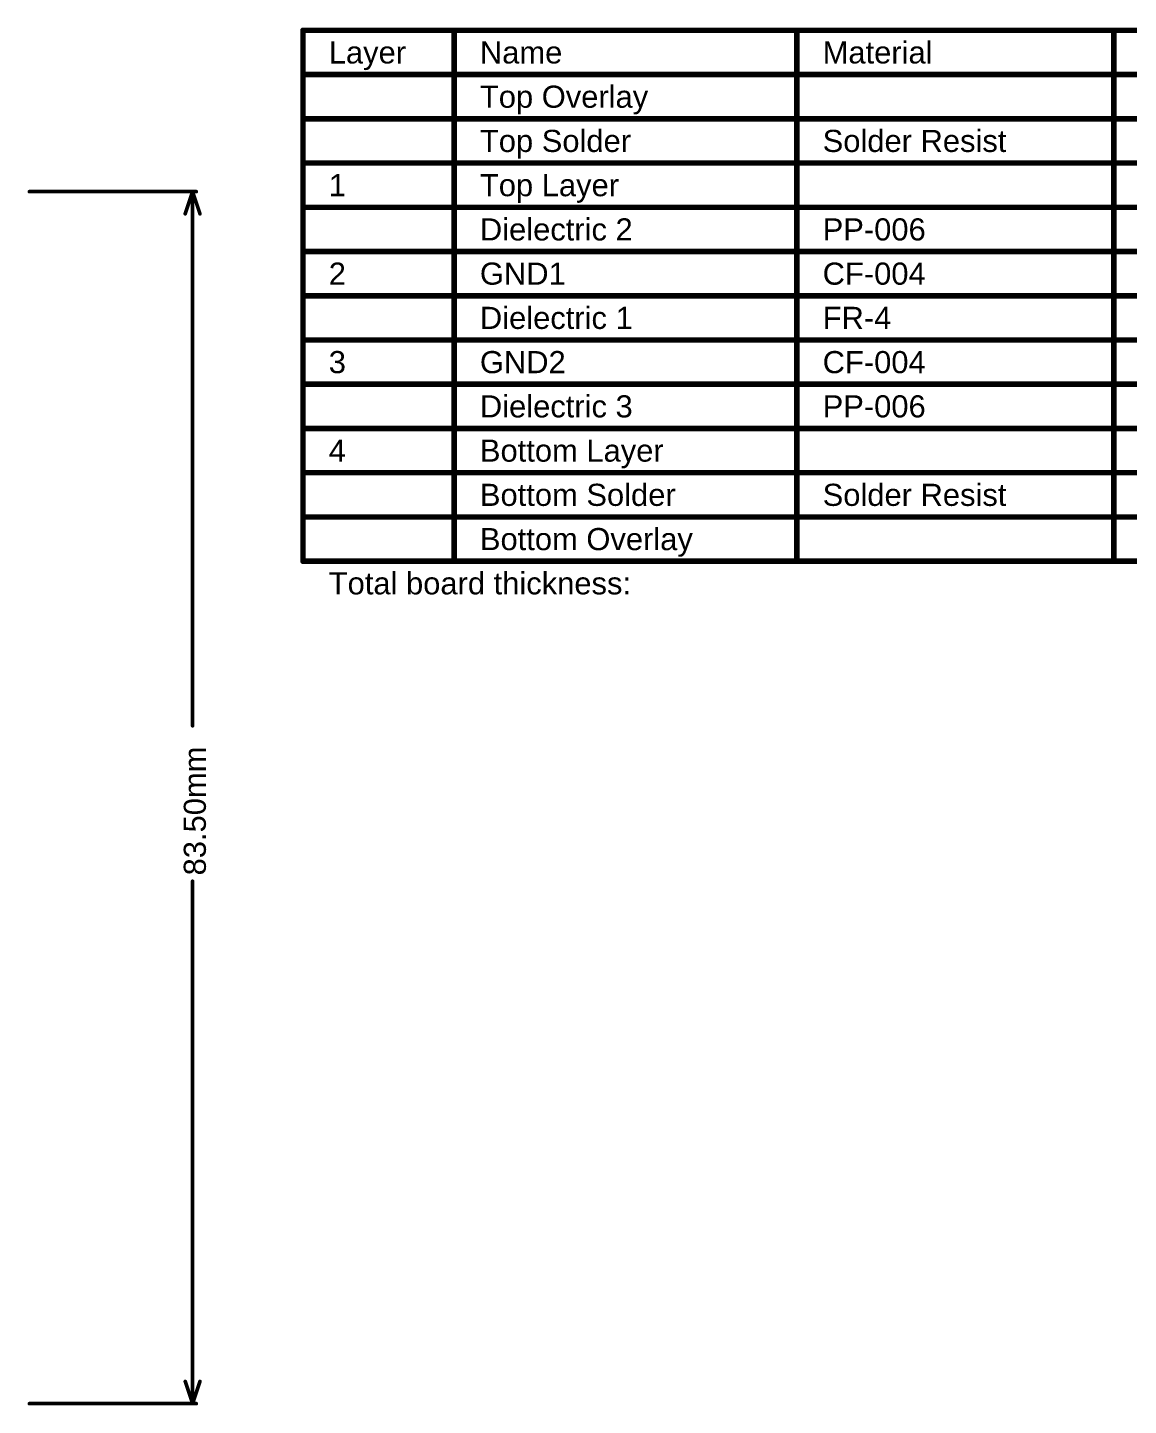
# Model space of a CAD drawing. Header units: inches. Extents: x 0 to 35.2, y -0.7 to 15.9.
# Drawn here: x 2.553 to 5.539, y -0.005 to 3.732 of the extents above; entities that cross this region are included whole.
import ezdxf

# ---------------------------------------------------------------- set-up
doc = ezdxf.new("R2010")
doc.units = ezdxf.units.IN
doc.header["$MEASUREMENT"] = 0
doc.layers.add('Dimensions', color=6, linetype='Continuous')
doc.layers.add('Mechanical 3', color=76, linetype='Continuous')
doc.styles.add('Arial', font='', dxfattribs={"height": 0.2})
doc.styles.get('Arial').set_extended_font_data('Arial')

msp = doc.modelspace()

# ---------------------------------------------------------------- linework, layer by layer
at = {"layer": 'Dimensions'}
for points in [[(2.5583, 3.2874, 0.01, 0.01, 0), (3.011, 3.2874, 0.01, 0.01, 0)], [(2.981, 3.2274, 0.01, 0.01, 0), (3.001, 3.2874, 0.01, 0.01, 0)], [(3.001, 3.2874, 0.01, 0.01, 0), (3.021, 3.2274, 0.01, 0.01, 0)], [(3.001, 1.8386, 0.01, 0.01, 0), (3.001, 3.2874, 0.01, 0.01, 0)], [(3.001, 0, 0.01, 0.01, 0), (3.001, 1.4168, 0.01, 0.01, 0)], [(2.981, 0.06, 0.01, 0.01, 0), (3.001, 0, 0.01, 0.01, 0)], [(3.001, 0, 0.01, 0.01, 0), (3.021, 0.06, 0.01, 0.01, 0)], [(2.5583, 0, 0.01, 0.01, 0), (3.011, 0, 0.01, 0.01, 0)]]:
    msp.add_lwpolyline(points, format="xyseb", dxfattribs=at)
for points in [[(2.5558, 3.2874, 0.005, 0.005, 1), (2.5608, 3.2874, 0.005, 0.005, 1)], [(2.9985, 3.2874, 0.005, 0.005, 1), (3.0035, 3.2874, 0.005, 0.005, 1)], [(2.9985, 3.2874, 0.005, 0.005, 1), (3.0035, 3.2874, 0.005, 0.005, 1)], [(2.9985, 3.2874, 0.005, 0.005, 1), (3.0035, 3.2874, 0.005, 0.005, 1)], [(3.0085, 3.2874, 0.005, 0.005, 1), (3.0135, 3.2874, 0.005, 0.005, 1)], [(2.9785, 3.2274, 0.005, 0.005, 1), (2.9835, 3.2274, 0.005, 0.005, 1)], [(3.0185, 3.2274, 0.005, 0.005, 1), (3.0235, 3.2274, 0.005, 0.005, 1)], [(2.9985, 1.8386, 0.005, 0.005, 1), (3.0035, 1.8386, 0.005, 0.005, 1)], [(2.9985, 1.4168, 0.005, 0.005, 1), (3.0035, 1.4168, 0.005, 0.005, 1)], [(2.9785, 0.06, 0.005, 0.005, 1), (2.9835, 0.06, 0.005, 0.005, 1)], [(3.0185, 0.06, 0.005, 0.005, 1), (3.0235, 0.06, 0.005, 0.005, 1)], [(2.5558, 0, 0.005, 0.005, 1), (2.5608, 0, 0.005, 0.005, 1)], [(2.9985, 0, 0.005, 0.005, 1), (3.0035, 0, 0.005, 0.005, 1)], [(2.9985, 0, 0.005, 0.005, 1), (3.0035, 0, 0.005, 0.005, 1)], [(2.9985, 0, 0.005, 0.005, 1), (3.0035, 0, 0.005, 0.005, 1)], [(3.0085, 0, 0.005, 0.005, 1), (3.0135, 0, 0.005, 0.005, 1)]]:
    msp.add_lwpolyline(points, format="xyseb", close=True, dxfattribs=at)
at = {"layer": 'Mechanical 3'}
for points in [[(3.3003, 3.725, 0.015, 0.015, 0), (7.8391, 3.725, 0.015, 0.015, 0)], [(3.3003, 2.285, 0.015, 0.015, 0), (3.3003, 3.725, 0.015, 0.015, 0)], [(3.7103, 2.285, 0.015, 0.015, 0), (3.7103, 3.725, 0.015, 0.015, 0)], [(4.64, 2.285, 0.015, 0.015, 0), (4.64, 3.725, 0.015, 0.015, 0)], [(5.4998, 2.285, 0.015, 0.015, 0), (5.4998, 3.725, 0.015, 0.015, 0)], [(3.3003, 3.605, 0.015, 0.015, 0), (7.8391, 3.605, 0.015, 0.015, 0)], [(3.3003, 3.485, 0.015, 0.015, 0), (3.7103, 3.485, 0.015, 0.015, 0)], [(3.7103, 3.485, 0.015, 0.015, 0), (4.64, 3.485, 0.015, 0.015, 0)], [(4.64, 3.485, 0.015, 0.015, 0), (5.4998, 3.485, 0.015, 0.015, 0)], [(5.4998, 3.485, 0.015, 0.015, 0), (6.1496, 3.485, 0.015, 0.015, 0)], [(3.3003, 3.365, 0.015, 0.015, 0), (3.7103, 3.365, 0.015, 0.015, 0)], [(3.7103, 3.365, 0.015, 0.015, 0), (4.64, 3.365, 0.015, 0.015, 0)], [(4.64, 3.365, 0.015, 0.015, 0), (5.4998, 3.365, 0.015, 0.015, 0)], [(5.4998, 3.365, 0.015, 0.015, 0), (6.1496, 3.365, 0.015, 0.015, 0)], [(3.3003, 3.245, 0.015, 0.015, 0), (3.7103, 3.245, 0.015, 0.015, 0)], [(3.7103, 3.245, 0.015, 0.015, 0), (4.64, 3.245, 0.015, 0.015, 0)], [(4.64, 3.245, 0.015, 0.015, 0), (5.4998, 3.245, 0.015, 0.015, 0)], [(5.4998, 3.245, 0.015, 0.015, 0), (6.1496, 3.245, 0.015, 0.015, 0)], [(3.3003, 3.125, 0.015, 0.015, 0), (3.7103, 3.125, 0.015, 0.015, 0)], [(3.7103, 3.125, 0.015, 0.015, 0), (4.64, 3.125, 0.015, 0.015, 0)], [(4.64, 3.125, 0.015, 0.015, 0), (5.4998, 3.125, 0.015, 0.015, 0)], [(5.4998, 3.125, 0.015, 0.015, 0), (6.1496, 3.125, 0.015, 0.015, 0)], [(3.3003, 3.005, 0.015, 0.015, 0), (3.7103, 3.005, 0.015, 0.015, 0)], [(3.7103, 3.005, 0.015, 0.015, 0), (4.64, 3.005, 0.015, 0.015, 0)], [(4.64, 3.005, 0.015, 0.015, 0), (5.4998, 3.005, 0.015, 0.015, 0)], [(5.4998, 3.005, 0.015, 0.015, 0), (6.1496, 3.005, 0.015, 0.015, 0)], [(3.3003, 2.885, 0.015, 0.015, 0), (3.7103, 2.885, 0.015, 0.015, 0)], [(3.7103, 2.885, 0.015, 0.015, 0), (4.64, 2.885, 0.015, 0.015, 0)], [(4.64, 2.885, 0.015, 0.015, 0), (5.4998, 2.885, 0.015, 0.015, 0)], [(5.4998, 2.885, 0.015, 0.015, 0), (6.1496, 2.885, 0.015, 0.015, 0)], [(3.3003, 2.765, 0.015, 0.015, 0), (3.7103, 2.765, 0.015, 0.015, 0)], [(3.7103, 2.765, 0.015, 0.015, 0), (4.64, 2.765, 0.015, 0.015, 0)], [(4.64, 2.765, 0.015, 0.015, 0), (5.4998, 2.765, 0.015, 0.015, 0)], [(5.4998, 2.765, 0.015, 0.015, 0), (6.1496, 2.765, 0.015, 0.015, 0)], [(3.3003, 2.645, 0.015, 0.015, 0), (3.7103, 2.645, 0.015, 0.015, 0)], [(3.7103, 2.645, 0.015, 0.015, 0), (4.64, 2.645, 0.015, 0.015, 0)], [(4.64, 2.645, 0.015, 0.015, 0), (5.4998, 2.645, 0.015, 0.015, 0)], [(5.4998, 2.645, 0.015, 0.015, 0), (6.1496, 2.645, 0.015, 0.015, 0)], [(3.3003, 2.525, 0.015, 0.015, 0), (3.7103, 2.525, 0.015, 0.015, 0)], [(3.7103, 2.525, 0.015, 0.015, 0), (4.64, 2.525, 0.015, 0.015, 0)], [(4.64, 2.525, 0.015, 0.015, 0), (5.4998, 2.525, 0.015, 0.015, 0)], [(5.4998, 2.525, 0.015, 0.015, 0), (6.1496, 2.525, 0.015, 0.015, 0)], [(3.3003, 2.405, 0.015, 0.015, 0), (3.7103, 2.405, 0.015, 0.015, 0)], [(3.7103, 2.405, 0.015, 0.015, 0), (4.64, 2.405, 0.015, 0.015, 0)], [(4.64, 2.405, 0.015, 0.015, 0), (5.4998, 2.405, 0.015, 0.015, 0)], [(5.4998, 2.405, 0.015, 0.015, 0), (6.1496, 2.405, 0.015, 0.015, 0)], [(3.3003, 2.285, 0.015, 0.015, 0), (3.7103, 2.285, 0.015, 0.015, 0)], [(3.7103, 2.285, 0.015, 0.015, 0), (4.64, 2.285, 0.015, 0.015, 0)], [(4.64, 2.285, 0.015, 0.015, 0), (5.4998, 2.285, 0.015, 0.015, 0)], [(5.4998, 2.285, 0.015, 0.015, 0), (6.1496, 2.285, 0.015, 0.015, 0)]]:
    msp.add_lwpolyline(points, format="xyseb", dxfattribs=at)
for points in [[(3.2966, 3.725, 0.0075, 0.0075, 1), (3.3041, 3.725, 0.0075, 0.0075, 1)], [(3.2966, 3.725, 0.0075, 0.0075, 1), (3.3041, 3.725, 0.0075, 0.0075, 1)], [(3.7065, 3.725, 0.0075, 0.0075, 1), (3.714, 3.725, 0.0075, 0.0075, 1)], [(4.6363, 3.725, 0.0075, 0.0075, 1), (4.6437, 3.725, 0.0075, 0.0075, 1)], [(5.496, 3.725, 0.0075, 0.0075, 1), (5.5035, 3.725, 0.0075, 0.0075, 1)], [(3.2966, 3.605, 0.0075, 0.0075, 1), (3.3041, 3.605, 0.0075, 0.0075, 1)], [(3.2966, 3.485, 0.0075, 0.0075, 1), (3.3041, 3.485, 0.0075, 0.0075, 1)], [(3.7065, 3.485, 0.0075, 0.0075, 1), (3.714, 3.485, 0.0075, 0.0075, 1)], [(3.7065, 3.485, 0.0075, 0.0075, 1), (3.714, 3.485, 0.0075, 0.0075, 1)], [(4.6363, 3.485, 0.0075, 0.0075, 1), (4.6437, 3.485, 0.0075, 0.0075, 1)], [(4.6363, 3.485, 0.0075, 0.0075, 1), (4.6437, 3.485, 0.0075, 0.0075, 1)], [(5.496, 3.485, 0.0075, 0.0075, 1), (5.5035, 3.485, 0.0075, 0.0075, 1)], [(5.496, 3.485, 0.0075, 0.0075, 1), (5.5035, 3.485, 0.0075, 0.0075, 1)], [(3.2966, 3.365, 0.0075, 0.0075, 1), (3.3041, 3.365, 0.0075, 0.0075, 1)], [(3.7065, 3.365, 0.0075, 0.0075, 1), (3.714, 3.365, 0.0075, 0.0075, 1)], [(3.7065, 3.365, 0.0075, 0.0075, 1), (3.714, 3.365, 0.0075, 0.0075, 1)], [(4.6363, 3.365, 0.0075, 0.0075, 1), (4.6437, 3.365, 0.0075, 0.0075, 1)], [(4.6363, 3.365, 0.0075, 0.0075, 1), (4.6437, 3.365, 0.0075, 0.0075, 1)], [(5.496, 3.365, 0.0075, 0.0075, 1), (5.5035, 3.365, 0.0075, 0.0075, 1)], [(5.496, 3.365, 0.0075, 0.0075, 1), (5.5035, 3.365, 0.0075, 0.0075, 1)], [(3.2966, 3.245, 0.0075, 0.0075, 1), (3.3041, 3.245, 0.0075, 0.0075, 1)], [(3.7065, 3.245, 0.0075, 0.0075, 1), (3.714, 3.245, 0.0075, 0.0075, 1)], [(3.7065, 3.245, 0.0075, 0.0075, 1), (3.714, 3.245, 0.0075, 0.0075, 1)], [(4.6363, 3.245, 0.0075, 0.0075, 1), (4.6437, 3.245, 0.0075, 0.0075, 1)], [(4.6363, 3.245, 0.0075, 0.0075, 1), (4.6437, 3.245, 0.0075, 0.0075, 1)], [(5.496, 3.245, 0.0075, 0.0075, 1), (5.5035, 3.245, 0.0075, 0.0075, 1)], [(5.496, 3.245, 0.0075, 0.0075, 1), (5.5035, 3.245, 0.0075, 0.0075, 1)], [(3.2966, 3.125, 0.0075, 0.0075, 1), (3.3041, 3.125, 0.0075, 0.0075, 1)], [(3.7065, 3.125, 0.0075, 0.0075, 1), (3.714, 3.125, 0.0075, 0.0075, 1)], [(3.7065, 3.125, 0.0075, 0.0075, 1), (3.714, 3.125, 0.0075, 0.0075, 1)], [(4.6363, 3.125, 0.0075, 0.0075, 1), (4.6437, 3.125, 0.0075, 0.0075, 1)], [(4.6363, 3.125, 0.0075, 0.0075, 1), (4.6437, 3.125, 0.0075, 0.0075, 1)], [(5.496, 3.125, 0.0075, 0.0075, 1), (5.5035, 3.125, 0.0075, 0.0075, 1)], [(5.496, 3.125, 0.0075, 0.0075, 1), (5.5035, 3.125, 0.0075, 0.0075, 1)], [(3.2966, 3.005, 0.0075, 0.0075, 1), (3.3041, 3.005, 0.0075, 0.0075, 1)], [(3.7065, 3.005, 0.0075, 0.0075, 1), (3.714, 3.005, 0.0075, 0.0075, 1)], [(3.7065, 3.005, 0.0075, 0.0075, 1), (3.714, 3.005, 0.0075, 0.0075, 1)], [(4.6363, 3.005, 0.0075, 0.0075, 1), (4.6437, 3.005, 0.0075, 0.0075, 1)], [(4.6363, 3.005, 0.0075, 0.0075, 1), (4.6437, 3.005, 0.0075, 0.0075, 1)], [(5.496, 3.005, 0.0075, 0.0075, 1), (5.5035, 3.005, 0.0075, 0.0075, 1)], [(5.496, 3.005, 0.0075, 0.0075, 1), (5.5035, 3.005, 0.0075, 0.0075, 1)], [(3.2966, 2.885, 0.0075, 0.0075, 1), (3.3041, 2.885, 0.0075, 0.0075, 1)], [(3.7065, 2.885, 0.0075, 0.0075, 1), (3.714, 2.885, 0.0075, 0.0075, 1)], [(3.7065, 2.885, 0.0075, 0.0075, 1), (3.714, 2.885, 0.0075, 0.0075, 1)], [(4.6363, 2.885, 0.0075, 0.0075, 1), (4.6437, 2.885, 0.0075, 0.0075, 1)], [(4.6363, 2.885, 0.0075, 0.0075, 1), (4.6437, 2.885, 0.0075, 0.0075, 1)], [(5.496, 2.885, 0.0075, 0.0075, 1), (5.5035, 2.885, 0.0075, 0.0075, 1)], [(5.496, 2.885, 0.0075, 0.0075, 1), (5.5035, 2.885, 0.0075, 0.0075, 1)], [(3.2966, 2.765, 0.0075, 0.0075, 1), (3.3041, 2.765, 0.0075, 0.0075, 1)], [(3.7065, 2.765, 0.0075, 0.0075, 1), (3.714, 2.765, 0.0075, 0.0075, 1)], [(3.7065, 2.765, 0.0075, 0.0075, 1), (3.714, 2.765, 0.0075, 0.0075, 1)], [(4.6363, 2.765, 0.0075, 0.0075, 1), (4.6437, 2.765, 0.0075, 0.0075, 1)], [(4.6363, 2.765, 0.0075, 0.0075, 1), (4.6437, 2.765, 0.0075, 0.0075, 1)], [(5.496, 2.765, 0.0075, 0.0075, 1), (5.5035, 2.765, 0.0075, 0.0075, 1)], [(5.496, 2.765, 0.0075, 0.0075, 1), (5.5035, 2.765, 0.0075, 0.0075, 1)], [(3.2966, 2.645, 0.0075, 0.0075, 1), (3.3041, 2.645, 0.0075, 0.0075, 1)], [(3.7065, 2.645, 0.0075, 0.0075, 1), (3.714, 2.645, 0.0075, 0.0075, 1)], [(3.7065, 2.645, 0.0075, 0.0075, 1), (3.714, 2.645, 0.0075, 0.0075, 1)], [(4.6363, 2.645, 0.0075, 0.0075, 1), (4.6437, 2.645, 0.0075, 0.0075, 1)], [(4.6363, 2.645, 0.0075, 0.0075, 1), (4.6437, 2.645, 0.0075, 0.0075, 1)], [(5.496, 2.645, 0.0075, 0.0075, 1), (5.5035, 2.645, 0.0075, 0.0075, 1)], [(5.496, 2.645, 0.0075, 0.0075, 1), (5.5035, 2.645, 0.0075, 0.0075, 1)], [(3.2966, 2.525, 0.0075, 0.0075, 1), (3.3041, 2.525, 0.0075, 0.0075, 1)], [(3.7065, 2.525, 0.0075, 0.0075, 1), (3.714, 2.525, 0.0075, 0.0075, 1)], [(3.7065, 2.525, 0.0075, 0.0075, 1), (3.714, 2.525, 0.0075, 0.0075, 1)], [(4.6363, 2.525, 0.0075, 0.0075, 1), (4.6437, 2.525, 0.0075, 0.0075, 1)], [(4.6363, 2.525, 0.0075, 0.0075, 1), (4.6437, 2.525, 0.0075, 0.0075, 1)], [(5.496, 2.525, 0.0075, 0.0075, 1), (5.5035, 2.525, 0.0075, 0.0075, 1)], [(5.496, 2.525, 0.0075, 0.0075, 1), (5.5035, 2.525, 0.0075, 0.0075, 1)], [(3.2966, 2.405, 0.0075, 0.0075, 1), (3.3041, 2.405, 0.0075, 0.0075, 1)], [(3.7065, 2.405, 0.0075, 0.0075, 1), (3.714, 2.405, 0.0075, 0.0075, 1)], [(3.7065, 2.405, 0.0075, 0.0075, 1), (3.714, 2.405, 0.0075, 0.0075, 1)], [(4.6363, 2.405, 0.0075, 0.0075, 1), (4.6437, 2.405, 0.0075, 0.0075, 1)], [(4.6363, 2.405, 0.0075, 0.0075, 1), (4.6437, 2.405, 0.0075, 0.0075, 1)], [(5.496, 2.405, 0.0075, 0.0075, 1), (5.5035, 2.405, 0.0075, 0.0075, 1)], [(5.496, 2.405, 0.0075, 0.0075, 1), (5.5035, 2.405, 0.0075, 0.0075, 1)], [(3.2966, 2.285, 0.0075, 0.0075, 1), (3.3041, 2.285, 0.0075, 0.0075, 1)], [(3.2966, 2.285, 0.0075, 0.0075, 1), (3.3041, 2.285, 0.0075, 0.0075, 1)], [(3.7065, 2.285, 0.0075, 0.0075, 1), (3.714, 2.285, 0.0075, 0.0075, 1)], [(3.7065, 2.285, 0.0075, 0.0075, 1), (3.714, 2.285, 0.0075, 0.0075, 1)], [(3.7065, 2.285, 0.0075, 0.0075, 1), (3.714, 2.285, 0.0075, 0.0075, 1)], [(4.6363, 2.285, 0.0075, 0.0075, 1), (4.6437, 2.285, 0.0075, 0.0075, 1)], [(4.6363, 2.285, 0.0075, 0.0075, 1), (4.6437, 2.285, 0.0075, 0.0075, 1)], [(4.6363, 2.285, 0.0075, 0.0075, 1), (4.6437, 2.285, 0.0075, 0.0075, 1)], [(5.496, 2.285, 0.0075, 0.0075, 1), (5.5035, 2.285, 0.0075, 0.0075, 1)], [(5.496, 2.285, 0.0075, 0.0075, 1), (5.5035, 2.285, 0.0075, 0.0075, 1)], [(5.496, 2.285, 0.0075, 0.0075, 1), (5.5035, 2.285, 0.0075, 0.0075, 1)]]:
    msp.add_lwpolyline(points, format="xyseb", close=True, dxfattribs=at)

# ---------------------------------------------------------------- texts
at = {"layer": 'Dimensions', "style": 'Arial'}
msp.add_text('83.50mm', height=0.06, rotation=90, dxfattribs=at).set_placement((3.037, 1.4328))
at = {"layer": 'Mechanical 3', "style": 'Arial'}
for s, p in [('Layer', (3.3703, 3.635)), ('Name', (3.7803, 3.635)), ('Material', (4.71, 3.635)), ('Top Overlay', (3.7803, 3.515)), ('Top Solder', (3.7803, 3.395)), ('Solder Resist', (4.71, 3.395)), ('1', (3.3703, 3.275)), ('Top Layer', (3.7803, 3.275)), ('Dielectric 2', (3.7803, 3.155)), ('PP-006', (4.71, 3.155)), ('2', (3.3703, 3.035)), ('GND1', (3.7803, 3.035)), ('CF-004', (4.71, 3.035)), ('Dielectric 1', (3.7803, 2.915)), ('FR-4', (4.71, 2.915)), ('3', (3.3703, 2.795)), ('GND2', (3.7803, 2.795)), ('CF-004', (4.71, 2.795)), ('Dielectric 3', (3.7803, 2.675)), ('PP-006', (4.71, 2.675)), ('4', (3.3703, 2.555)), ('Bottom Layer', (3.7803, 2.555)), ('Bottom Solder', (3.7803, 2.435)), ('Solder Resist', (4.71, 2.435)), ('Bottom Overlay', (3.7803, 2.315)), ('Total board thickness:', (3.3703, 2.195))]:
    msp.add_text(s, height=0.06, dxfattribs=at).set_placement(p)

doc.saveas('drawing.dxf')
